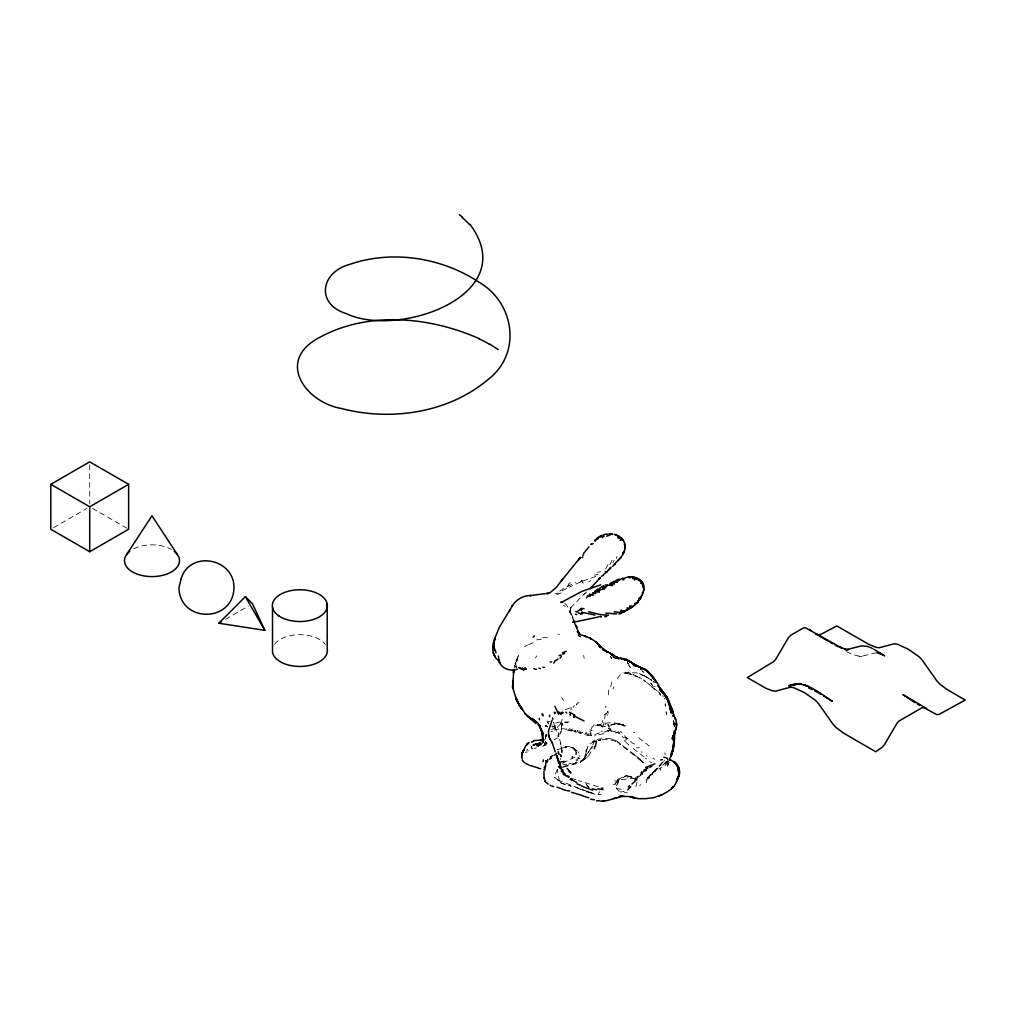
<?xml version="1.0" encoding="UTF-8"?>
<svg xmlns="http://www.w3.org/2000/svg" width="1016" height="1016" viewBox="0 0 1016 1016"><rect width="100%" height="100%" fill="white"/><g stroke="black" fill="none" stroke-linecap="round" stroke-linejoin="round"><path stroke-width="0.75" stroke-dasharray="5 3.75" d="M562.013 752.945L561.353 745.147L559.206 738.251M542.887 746.608L544.728 744.957L545.567 736.041L546.621 734.479M545.338 739.216L546.329 733.044M560.756 759.625L560.794 758.444M668.211 762.483L668.236 761.835M573.481 621.411L572.249 615.772L572.656 616.585C568.884 612.61 569.265 606.666 564.629 603.212M561.924 722.897L561.315 730.656L560.07 734.162M554.939 726.415L553.72 726.275L555.422 726.008L554.431 725.894L552.78 728.282L554.533 729.971L561.302 728.345L566.623 729.399L566.852 727.494M602.298 722.338L602.526 720.56M668.058 761.073L667.563 762.533L668.604 764.603L667.906 762.356M570.928 709.816L571.221 707.733M599.554 732.93L591.744 735.432L588.467 735.47L588.683 733.87M637.096 781.875L635.952 786.854L632.841 787.997M615.036 784.339L616.115 782.257L622.338 777.062M608.279 694.982L608.901 686.968M563.601 700.468L561.607 697.586M514.109 668.083L518.592 654.99L516.776 661.213L516.865 660.425L516.28 668.122M563.207 767.207L579.895 762.673L583.984 759.295L585.153 755.65M561.848 724.472L561.302 726.084L562.038 723.722L561.124 726.11L562.915 723.849L561.391 725.551L567.284 722.249L565.201 722.452L569.989 722.008L558.394 722.185L553.872 723.875M560.934 732.218L561.315 730.656M546.113 734.67L546.278 736.892M515.442 662.737L515.074 664.261L515.264 663.499M605.472 707.72L605.955 705.777M604.736 718.68L605.219 712.318L607.885 711.479L608.381 713.397M545.884 736.168L546.125 735.228M619.417 791.502L616.445 788.568L618.896 779.971L626.821 775.614L631.558 777.316L629.564 776.11L626.999 777.126L624.472 776.44L625.196 775.983M612.038 560.286L608.787 566.966M583.984 759.295L587.959 746.481L583.984 759.295L592.404 746.074L593.928 742.112M546.202 744.436L546.202 742.391M555.498 773.9L557.263 769.595L561.124 767.182M562.115 719.099L560.388 725.233L558.343 726.402M603.999 722.389L603.517 725.932M546.138 745.223L544.525 745.02L544.944 743.814L549.275 741.108M580.746 581.825L581.381 580.161L582.663 581.101L583.057 583.451L580.746 581.825L569.43 587.096M646.201 782.777L646.938 780.86L646.087 780.237L648.132 777.316L649.618 776.948L648.779 778.739L648.132 777.316L647.878 778.815L646.087 780.237L662.661 761.822M559.714 591.096L568.287 585.546L569.15 583.375L572.694 582.054M610.73 686.943L611.886 681.292L610.857 679.26M616.509 785.8L618.896 779.971L633.578 778.269M616.229 558.419L617.042 556.514M612.978 688.924L614.007 686.791M585.584 751.268L586.702 748.919M664.045 760.997L664.439 760.184M608 564.655L605.828 568.795L604.317 569.278M545.389 742.302L545.821 741.464L545.008 743.001M545.224 726.783L545.617 726.021M664.934 765.772L667.982 761.619M612.915 562.483L614.121 560.324M573.265 707.352L574.307 705.485M611.403 731.406L610.07 728.993L608.381 728.637L611.822 729.082L610.07 728.993L608.533 730.961L606.933 730.212L614.591 731.482L615.277 730.288M535.483 657.962L536.677 655.917M588.378 756.234L591.541 750.875L592.404 746.074L582.651 760.387L579.895 762.673L588.378 756.234L586.842 757.53M648.957 777.303L650.773 774.497L647.04 778.116L649.745 775.995L647.89 778.739M615.76 733.26L618.553 731.85L615.76 733.26L619.163 733.133L620.344 731.685L621.525 732.117L626.897 738.645L627.697 738.403L632.422 743.128L634.073 743.522L634.898 746.29M667.144 763.219L667.791 763.118M604.482 714.413L606.679 713.423L607.885 711.479M648.627 776.821L654.99 771.804L656.285 769.696M668.083 760.438L662.216 765.988L666.915 760.755M560.172 782.015L561.721 783.399L571.119 786.143L561.721 783.399L554.622 777.316L558.825 780.428L593.839 794.017L597.814 794.702L599.859 791.578M572.732 730.364L571.157 731.025L570.293 730.402L569.646 728.04L570.624 730.225L572.732 730.364L574.942 731.926L575.945 730.402L578.841 732.727L582.231 732.218L584.556 734.67L588.467 735.47M665.658 762.749L666.458 761.555L665.035 763.473L666.28 762.025M544.525 745.02L546.57 742.264M594.195 724.662L591.515 727.977L591.464 729.552L589.813 729.805L590.525 734.466L591.744 735.432M608.533 730.961L610.07 728.993M663.537 761.784L653.885 772.528L654.99 771.804M622.91 725.297L624.154 726.008L622.91 725.297L623.646 724.357L621.881 724.56M659.295 766.75L660.933 764.87L660.311 765.581M560.591 723.76L557.149 727.57M543.725 745.642L547.141 743.102M583.832 594.512L585.064 593.141L571.449 606.895L570.078 610.705L570.509 608.355L570.56 612.178L570.675 607.543L570.471 611.518L571.462 614.312L570.928 613.372L574.154 619.506M594.741 741.693L589.712 743.763L594.868 739.991M653.58 772.135L654.634 771.03L651.497 773.824L653.58 772.135L652.767 772.795M604.901 724.852L605.879 723.837M620.281 674.84L617.601 677.977L617.893 679.005M584.556 734.67L586.397 732.93L587.616 734.847M651.599 774.497L652.323 773.824M652.005 774.116L653.034 773.151L650.227 775.538M586.638 591.96L584.403 593.877M648.36 778.04L649.618 776.948M585.305 758.825L572.427 764.565L576.821 761.924M616.115 782.257L618.896 779.971L616.064 779.59L620.662 778.459M551.51 729.602L555.333 727.799L552.78 728.282M578.942 758.177L579.793 758.812L577.609 757.809L578.942 758.177L580.365 756.983M561.848 767.702L563.143 766.623M624.281 741.032L627.697 738.403M639.623 785.495L640.791 784.619M658.889 769.099L661.772 767.22M572.605 728.891L570.624 730.225L571.157 731.025M526.796 749.77L527.812 749.11M557.403 737.933L553.999 739.991M610.68 725.297L614.718 724.002L619.849 723.887L623.176 725.449C615.62 721.843 606.819 722.135 599.008 724.713L600.062 724.472L595.198 725.564M562.229 590.779L568.3 587.578M605.612 726.224L602.552 726.973L599.63 725.31L602.259 725.856L596.265 724.268M527.469 645.033L524.662 646.773M53.48 527.698L87.033 508.33M225.539 619.341L248.45 606.107M567.334 586.562L575.805 582.524M626.999 777.126L631.228 776.44M570.167 707.796L565.137 709.727M568.287 585.546L569.278 585M574.967 757.072L560.794 763.968L566.636 764.426M588.899 581.685L590.779 580.707M533.959 748.868L536.397 747.687M582.231 732.218L579.692 733.349L583.705 732.384L586.397 732.93M595.833 576.453L582.663 581.101M610.807 724.992L611.911 724.522M624.472 776.44L626.821 775.614L636.778 779.526M556.819 749.884L568.515 746.303L572.16 747.306L577.355 751.395M561.251 592.899L556.705 594.639M575.031 749.3C570.611 745.541 564.337 747.281 559.422 748.982M563.715 766.255L575.285 763.232M613.334 784.543L615.836 783.768M593.344 741.705L595.185 741.134M593.7 741.807L595.833 741.185M528.574 644.589L534.429 642.404M598.157 740.626L600.875 739.915L598.653 740.372C606.361 738.797 613.867 739.356 619.976 744.207M603.872 733.59L594.589 735.813M597.637 572.338L600.583 571.703M576.072 760.565L578.358 760.006M608.66 730.91L601.561 732.676M558.508 593.077L555.523 593.585M545.401 743.737L546.418 743.522M568.884 763.88L571.055 763.422M596.976 739.635C604.05 737.73 612.394 737.502 618.439 742.315L616.547 741.007M600.989 731.33L602.348 731.05M614.718 724.002L612.864 724.357L614.82 724.421M623.684 672.91L636.461 672.808L644.703 675.907L651.701 680.314L649.719 679.056L651.65 680.275L650.748 679.64M876.452 652.678L860.946 656.399M601.586 726.427L602.336 726.288M598.005 574.548L594.538 575.132M653.758 686.562L655.13 686.435M618.693 724.065L619.849 723.887L616.75 723.925L620.941 724.611L620.217 724.408M620.37 792.023L624.141 791.464M624.98 673.202L627.253 672.948L624.916 673.214L628.002 673.443L626.656 673.265L640.169 677.786L632.485 674.167L634.136 675.665L633.311 674.942M541.287 639.293L536.689 639.839M627.964 672.795L629.679 672.655M617.029 780.123L618.896 779.971M597.814 794.702L601.243 794.461M639.381 747.852L636.486 747.662M579.196 702.869L577.393 702.958L576.656 704.99L575.894 702.602M575.97 759.219L577.723 759.168M526.796 750.913L528.46 750.888M551.04 731.533L552.755 731.507M596.024 725.183L599.25 725.297L597.675 725.17M546.773 721.233L549.821 721.398M574.332 730.377L575.945 730.402M846.506 651.612L852.564 654.622L860.4 656.374M574.942 731.926L578.104 731.99L577.545 730.428L578.841 732.727M624.357 792.709L627.494 792.785M859.155 656.349L862.178 656.425M542.62 637.438L548.881 637.832M525.297 752.183L526.847 752.234M626.542 737.883L623.43 737.743L619.163 733.133M567.36 730.123L570.293 730.402L566.623 729.399M616.445 788.568L624.573 789.584M557.898 634.187L559.359 634.428M593.204 793.178L585.381 791.693L593.204 793.178L580.263 789.216M624.116 725.716L625.551 725.983M590.918 730.098L592.074 730.352L589.813 729.805M614.629 780.783L617.233 781.368M516.954 667.131L514.299 665.455L516.369 668.414L516.153 667.245M598.272 786.727L578.32 780.58M565.226 746.608L566.395 746.925M611.035 738.835L613.461 739.635M598.551 725.208L599.77 725.602M571.424 778.281L576.021 779.805M575.78 787.591L584.962 790.651M642.43 675.005L646.659 677.088L644.703 675.907M639.013 673.506L641.274 674.421M621.094 724.548L622.262 725.018M597.459 724.738L598.665 725.246M563.575 605.511L565.391 606.285M633.616 732.142L634.683 732.638M644.03 756.907L630.682 746.493M630.606 776.795L631.558 777.316M645.516 758.38L646.468 758.914M572.16 747.306L574.865 749.249L571.106 746.887L574.065 748.779M649.478 746.214L636.08 735.774M92.392 508.33L127.292 528.472M646.328 755.523L647.268 756.069M554.685 727.621L551.777 725.754L553.237 728.282M643.192 679.793L645.922 681.812L639.229 677.177M651.497 762.838L649.732 761.606M614.591 731.482L616.153 732.625M618.249 742.264L617.398 741.642L638.569 757.771L642.353 761.86L619.315 743.636M622.402 745.515L623.253 746.15M633.159 754.024L636.448 756.653M574.865 749.249L574.027 748.614L576.618 750.659M641.223 751.777L642.074 752.412M590.525 734.466L589.686 733.831L591.058 734.301L590.931 733.196M657.428 691.159L645.084 681.126M652.628 680.987L654.393 682.384L653.504 681.647M653.009 757.987L654.545 759.358M640.334 669.239L641.223 669.976M545.655 725.322L547.433 726.961L545.109 724.446M658.343 691.858L659.168 692.645M640.486 668.998L641.299 669.773M662.381 695.769L663.194 696.557M627.456 662.699L628.955 664.286L627.456 662.699L628.282 663.486M625.145 741.667L629.082 745.134M641.439 760.806L640.69 760.07L643.738 763.435L641.528 760.971M573.011 747.941L576.135 751.967L576.872 754.164L576.135 751.967L576.085 754.723L575.234 750.138L573.964 748.462M579.031 730.58L580.631 732.206M642.087 670.611L643.471 672.325L642.798 671.5M561.962 728.663L561.302 728.345M651.065 683.666L652.437 685.406L649.884 681.673L651.751 684.543M589.051 787.819L585.203 782.866L588.759 787.451M578.104 752.132L578.726 752.97M559.448 781.279L557.263 769.595M570.675 613.766L569.544 611.95M664.464 698.284L665.086 699.262M668.68 761.555L669.239 762.546M579.107 755.32L579.628 756.247M581.381 580.161L583.057 583.451M556.476 731.215L553.669 722.617M667.461 763.842L668.033 765.353M606.679 713.423L607.403 715.556M664.693 752.831L665.34 754.952M673.468 720.293L674.281 724.611M672.922 714.972L673.214 716.242M560.984 745.884L561.454 748.817M667.067 764.642L667.385 766.166M553.771 721.932L554.126 725.551M584.124 658.393L583.692 655.333M515.95 664.413L515.582 661.924M673.964 723.367L674.205 724.827L673.697 720.42M560.464 742.963L560.692 744.436M660.438 768.21L660.743 770.382M573.532 618.922L573.557 620.624M89.713 464.947L89.713 503.682M133.629 548.869A27.521 15.888 0 0 1 171.437 549.466M274.612 644.246A27.521 15.888 0 0 1 300.241 634.683A27.521 15.888 0 0 1 325.387 644.652M548.424 723.202L548.424 723.976L547.573 722.084L548.424 723.202M561.861 750.519L561.835 752.107L561.784 749.706L561.861 750.519M561.518 728.307L561.353 729.894L561.518 728.307M532.371 748.055L531.978 749.198L531.508 746.328L532.371 748.055M516.585 659.676L516.28 660.451L518.071 656.641L516.585 659.676M658.292 767.918L655.561 769.798L658.292 767.918M563.829 761.136L557.822 762.521L566.712 761.428L563.829 761.136M619.925 724.141L618.617 723.798L619.9 724.154M631.863 674.637L629.755 673.532L631.825 674.713M647.751 677.672L646.773 677.088L648.602 678.396L647.751 677.672M643.395 762.559L641.604 761.124L643.395 762.559M654.609 689.229L653.682 688.543L654.609 689.229M652.856 687.768L651.294 686.206L652.856 687.768M630.301 667.322L628.879 665.645L630.301 667.322M611.67 658.33L610.476 656.476L611.67 658.33M660.095 694.207L659.663 692.925L660.4 695.236L660.095 694.207M665.455 705.079L665.074 703.77L665.645 706.171L665.455 705.079M673.062 716.483L672.859 715.239L673.062 716.483M674.345 726.859L674.014 724.281L674.345 726.859M666.394 714.426L666.204 711.759L666.394 714.426"/><path stroke-width="1.5" d="M544.385 778.345L544.398 777.57L544.449 779.234M625.196 546.037L624.827 548.843M671.132 754.571L671.157 752.97M614.261 534.238L617.258 535.686C627.38 539.115 626.999 552.133 619.735 558.317M673.545 734.873L674.103 733.603L672.63 738.581C675.526 732.231 678.167 725.043 675.234 718.134L675.551 719.341L670.839 706.565L673.341 713.423C670.293 704.812 667.918 694.677 659.93 689.216M558.724 733.133L558.33 736.448M629.666 607.809L629.768 605.854M494.119 642.772L493.751 647.446L494.576 650.545M594.5 748.678L594.601 746.798M596.049 591.464L597.484 589.039L597.497 591.706L599.275 591.82L599.389 590.029L598.31 589.636L597.497 591.706L596.049 591.464L595.503 593.42L592.785 592.823L592.061 594.855L590.626 594.601L590.093 596.544M596.43 740.918L595.44 746.176M516.509 699.808L512.61 687.273L513.804 669.62M493.89 645.897L493.751 647.446L494.246 639.635L499.351 627.291L512.445 605.701L511.962 606.489C515.709 599.846 522.986 595.389 530.682 595.49L529.908 595.617L548.678 593.204L547.18 593.725L550.101 592.645L556.362 587.337L562.521 579.399L561.251 581.076M540.995 744.931L541.096 743.598M676.262 728.853L676.478 726.364M635.368 778.116L634.911 781.444L631.952 784.009M513.182 681.952L513.334 680.403L512.94 683.476L513.296 681.165L513.067 682.701M626.3 610.527L631.8 607.39L634.632 605.053L634.81 603.479L638.061 601.955L641.744 595.401M495.821 652.869L495.922 652.069M614.109 611.797L620.712 612.61L621.094 610.057L622.948 612.229L625.119 611.188M545.173 768.464L546.176 760.667L547.459 761.111L547.218 762.19L546.176 760.667M638.861 776.834L638.988 776.034M558.813 711.886L558.432 714.235L559.981 712.635L560.756 713.524L562.229 712.089L563.207 712.673L560.794 714.375M674.713 732.498L674.205 745.731L672.097 752.551L673.316 749.503M605.091 585.064L610.362 585.343L611.822 582.676L613.88 581.406L616.966 582.181L617.36 579.818L619.315 579.095M543.89 771.233L544.106 778.027M547.459 761.111L547.802 759.346M521.665 754.647L522.415 752.386L521.818 753.897M672.96 750.354L669.811 758.787M673.125 748.462L673.329 747.535L671.639 753.999L672.732 748.754M642.823 586.892L642.43 583.362M673.506 735.406L673.849 734.035M599.389 590.029L604.558 588.721L605.066 586.753L606.463 586.88L607.365 585.013M636.486 780.097L637.413 776.58M542.989 761.708L543.458 759.904M672.338 752.196L672.097 753.085L672.719 750.799M626.707 609.816L630.619 607.86L631.215 605.714M522.122 753.123L525.882 745.655L529.184 742.455M673.024 747.852L674.002 740.499L672.783 749.91M674.04 732.041L674.446 730.682M611.048 583.349L612.75 585.559L610.362 585.343L610.121 583.159L614.147 583.832L614.807 581.635L617.36 579.818L618.058 580.669L616.966 582.181M640.893 597.7L639.089 598.78L640.029 599.148L643.217 592.557L642.252 593.115L643.852 590.182L643.382 584.111C640.08 577.52 630.606 574.739 624.332 578.396L622.643 578.282L618.058 580.669M552.399 755.447L549.618 759.219M678.421 776.694L677.583 778.866C682.727 771.398 677.469 762.025 669.544 759.638L670.573 760.133L669.506 759.6M624.624 543.738L624.319 544.639L625.094 544.792M494.614 640.448L495.198 638.886C490.906 645.744 492.087 656.374 499.085 661.035M586.803 597.878L587.515 595.808M552.005 720.319L548.45 731.05L548.881 736.575L548.373 734.974M677.913 778.015L678.701 775.818L676.554 781.533M643.407 771.931L644.157 769.925L647.941 768.083M574.586 715.124L573.773 717.271L574.586 715.124L571.741 713.435M605.066 586.753L603.796 586.384L602.933 588.632L603.174 585.94L599.186 588.645M559.714 767.245L560.464 765.315L558.533 766.813L562.635 769.963L563.562 774.751M640.575 775.437L641.744 771.766L642.404 773.989M677.101 780.212C674.942 787.578 667.88 792.035 661.264 794.969L661.937 794.677L653.567 797.712L645.897 798.639L638.188 798.678L630.961 796.569L635.648 798.271L628.536 796.544L622.275 796.353L624.027 796.353M598.424 537.235L597.103 538.264L604.888 534.2L612.635 534.226M540.017 742.404L539.852 744.068L538.061 745.871L536.753 745.515M634.632 605.053L637.07 603.06L637.959 600.951M588.709 596.265L589.661 594.004M494.703 639.648L495.427 638.15M509.524 611.111L509.93 610.286M643.852 590.182L643.382 584.111L642.239 582.181L638.493 580.352L638.111 578.79L636.397 579.45L636.994 578.244L632.714 578.688L633.793 577.164L634.365 578.028M638.493 580.352L639.039 579.272M595.287 541.185L596.354 539.077L597.941 538.912M493.903 641.248L494.297 640.461M624.027 611.937L624.713 610.68L627.443 610.019M593.966 593.179L595.262 590.804L595.503 593.42M553.771 663.118L555.13 660.794L558.038 659.181M561.861 580.263L580.403 557.327M594.665 540.677L595.338 539.623M126.556 554.622L151.981 515.772L177.406 554.622M634.606 580.072L635.991 578.028L636.397 579.45M588.924 546.951L583.565 553.39M560.045 658.152L561.429 656.196M581.127 610.502L582.74 608.406L584.022 608.724M620.84 557.721L614.147 564.248M578.51 559.765L579.869 558.089L578.587 559.575M581.406 608.266L577.037 611.873L575.767 611.619M590.093 588.721L600.456 577.596L598.97 578.866L599.745 578.193M610.756 568.249L607.72 570.763M578.18 612.889L580.644 613.727L582.206 611.962M637.07 603.06L638.061 601.955M627.736 789.851L630.72 786.702M554.114 755.587L556.819 753.237M554.495 713.715L555.562 712.597L554.177 712.292M544.182 767.601L545.541 766.166M533.146 637.172L534.454 635.826M218.796 623.227L245.377 596.646L252.501 603.771L264.833 630.352L218.796 623.227L221.488 621.678M633.692 605.803L630.555 607.924M590.855 544.5L591.591 543.789M666.293 757.936L667.182 758.495M628.32 786.917L629.59 785.698M615.582 563.791L612.699 566.318M609.283 568.681L610.984 567.195M562.635 769.963L561.188 771.22L564.109 772.897L564.871 775.144L569.049 777.265M543.928 739.826L542.43 742.15L543.065 739.826L542.607 743.001L542.265 731.901L538.861 724.814M531.406 742.074L533.692 741.21M572.77 622.389L574.624 621.055L573.341 621.919M642.239 582.181L640.728 583.235L642.29 583.006M538.061 745.871L540.385 744.322M50.8 484.315L89.713 461.848L128.626 484.315L128.626 529.247L89.713 551.713L50.8 529.247L50.8 484.315L89.713 506.781L128.626 484.315M582.701 555.269L583.667 554.723M562.762 654.304L564.642 653.263M639.356 599.897L638.34 600.443L639.559 599.821M603.504 574.51L607.479 571.487L605.384 571.729M659.181 795.972L660.743 795.172M601.294 576.389L603.428 575.297M644.601 771.182L646.455 770.242M649.783 767.283L651.726 766.343M562.407 652.856L566.153 651.32M620.662 613.41L621.779 612.915M542.595 740.512L543.674 740.029M581.812 557.441L582.917 556.971M606.704 536.156L610.298 534.899M654.85 763.867L645.668 767.461M600.088 536.067L601.523 535.47M591.845 544.17L593.001 543.687M602.425 536.765L604.266 536.029M639.089 598.78L640.436 598.246M622.554 796.353L606.311 800.735L600.913 801.23M576.326 621.652L599.059 616.864M613.423 798.5L616.229 797.509M618.858 614.07L620.154 613.626M629.133 577.863L632.308 576.999M559.194 655.498L560.959 654.964M600.824 584.848L581.876 591.401L561.315 602.437L562.762 602.069L560.87 602.234L562.458 602.285M521.5 668.312L526.313 669.328L524.878 667.804L525.082 668.846M517.296 669.176C509.575 671.919 499.478 667.918 498.615 659.067M604.355 800.989L602.552 801.294M620.712 612.61L622.948 612.229L623.164 610.705L624.713 610.68M599.796 800.646L596.633 800.849M660.717 759.917L662.356 759.65M604.736 616.687L606.831 616.369M533.667 740.601L543.128 740.004M795.376 684.873L788.708 685.813C805.104 678.98 819.569 693.598 832.46 701.37L823.544 695.82M569.798 790.956L567.157 790.727M550.126 661.949L551.574 661.873M541.934 740.232L540.258 740.308L542.481 740.27M626.808 608.013L628.218 607.974M539.293 768.655L540.728 768.642M616.712 613.893L605.815 613.181M622.706 579.806L624.014 579.806M876.998 652.691L878.23 652.717M611.403 534.175L609.651 534.111L612.064 534.226M600.964 536.854L603.098 536.956M560.4 788.289L556.933 787.184M574.154 621.932L575.221 621.995M588.848 797.865L582.168 795.693M616.077 657.517L613.207 657.238L626.034 659.003L637.629 666.305M594.5 799.795L590.664 799.211M601.51 788.2L602.882 788.276M592.061 594.855L593.738 595.008M582.168 795.452L571.614 792.34M597.649 788.835L602.971 789.61M542.976 667.245L544.297 667.41M614.553 657.365L616.775 658.012M608.419 615.29L600.265 614.566L588.709 611.759M617.665 537.807L621.322 538.391L622.186 538.823L620.166 540.182L621.932 539.737L623.443 540.588M663.842 757.339L665.201 757.555M623.418 659.511L624.751 659.727M866.966 646.341L861.53 645.884L846.023 649.795L848.512 649.605L844.944 649.288L846.188 649.554L839.051 646.646L841.54 647.929L805.701 627.888A15.773 9.106 -60 0 0 803.212 628.053L790.791 635.229A15.773 9.106 -60 0 0 788.302 637.934L775.868 659.079A15.773 9.106 -60 0 1 773.379 661.784L747.281 677.596L766 688.315L772.249 690.74A27.089 15.634 60 0 0 775.818 691.07L790.08 687.324A27.089 15.634 60 0 1 793.648 687.654L804.355 692.569L815.048 700.011A27.089 15.634 60 0 1 818.617 703.796L832.891 724.027A27.089 15.634 60 0 0 836.46 727.812L843.597 733.146L875.69 751.738L881.913 747.408A15.773 9.106 -60 0 0 884.403 744.703L896.823 723.57A15.773 9.106 -60 0 1 899.312 720.852L921.69 707.936A15.773 9.106 -60 0 1 924.179 707.771L936.612 714.553A15.773 9.106 -60 0 0 939.089 714.4L965.2 700.062L946.467 689.153L940.232 684.378A27.089 15.634 60 0 1 936.663 680.593L922.388 660.362A27.089 15.634 60 0 0 918.832 656.577L908.126 649.135L897.42 644.22A27.089 15.634 60 0 0 893.851 643.89L879.589 647.636A27.089 15.634 60 0 1 876.021 647.306L868.883 644.411L836.778 625.92L820.623 634.517A15.773 9.106 -60 0 1 818.134 634.67L815.645 633.87L828.675 641.363M595.071 615.074L583.375 612.572L581.927 614.045L580.644 613.727M592.62 788.861L596.456 789.788M618.96 536.067L615.315 534.606M634.035 665.785L635.33 666.102M538.658 768.071L529.882 765.416M575.462 614.185L576.758 614.502M624.688 659.651L625.983 659.994M620.598 658.495L621.805 658.812M536.359 669.442L533.895 668.68M592.696 790.156L583.578 786.854M581.495 635.089C589.039 637.019 596.43 640.88 600.888 647.497L598.64 645.008L607.339 651.955L602.386 649.288L606.514 651.383L605.447 650.837M620.865 658.419L622.071 658.774M566.052 790.385L561.505 788.924M617.868 658.508L619.15 658.914M539.013 668.16L540.283 668.566M867.588 646.506L869.378 647.09M552.12 786.079L553.618 786.625M576.961 783.806L580.466 785.228M570.116 779.348L572.478 780.288L570.954 778.459M627.215 660.552L628.307 660.972L627.139 660.514M633.73 664.299L632.562 663.816L646.709 670.344M879.323 653.225L881.101 653.936L878.078 652.704L881.101 653.936M637.54 666.267L646.392 670.166L652.412 676.758M518.808 667.969L523.875 670.027L522.554 668.096M629.209 576.694L630.796 577.342M634.619 664.769L635.775 665.251L632.612 663.651L645.401 669.849L649.478 673.494L646.316 670.458L647.624 671.043L652.92 676.643L656.438 682.333L653.072 677.697L653.771 678.459M590.842 638.645L589.686 638.162L590.766 638.62M808.698 688.023L812.33 689.572M605.587 650.888L608.648 652.412M631.825 797.166L633.032 797.687M607.67 651.866L618.096 657.835M479.158 338.633C428.739 316.192 365.379 310.591 316.281 339.268C276.593 362.839 306.819 402.59 341.211 408.445C390.754 421.462 448.361 413.08 488.125 379.438C522.186 353.479 514.477 302.539 478.866 282.118C441.566 257.416 392.036 249.682 349.529 264.439C320.408 272.263 315.57 304.343 346.621 313.728C398.094 338.328 522.859 295.377 470.014 224.371M870.61 647.611L872.401 648.449M624.523 659.613L625.602 660.146M573.57 780.809L574.637 781.329M879.856 653.428L884.669 655.815L873.646 649.173M528.714 764.934L525.285 763.194M633.641 664.261L634.708 664.807M612.991 654.761L612 654.253L614.02 655.396L613.067 654.799M618.033 657.771L617.042 657.263L618.173 657.835M619.392 537.324L621.322 538.391M814.616 690.778L817.004 692.087M574.65 716.229L583.997 720.954M581.533 785.774L582.524 786.321M601.167 616.903L600.227 616.369L600.774 616.763M644.817 669.125L645.757 669.684M536.359 722.249L531.851 718.325L536.702 722.185M519.214 667.512L520.421 668.198M818.185 692.734L820.572 694.106M575.678 781.863L576.682 782.434M829.97 642.112L832.561 643.611M835.165 645.109L837.755 646.608M926.668 708.584L902.932 694.601L915.048 702.678M489.204 343.878L498.323 349.517M917.473 704.113L919.848 705.51M550.088 785.216L551.002 785.762M635.102 665.315L629.679 661.441L636.067 665.988M610.641 653.656L612.407 655.041L609.714 653.161L613.232 655.841L609.689 652.996L611.594 654.24M537.909 724.738L539.839 725.97L538.925 725.208M809.435 629.437L811.924 631.279M579.272 634.124L577.304 631.444L580.403 634.657M529.158 717.563L531 718.845L524.929 713.423L525.958 714.68M578.46 635.267L580.327 636.575M548.132 784.073L544.97 781.418M530.149 718.248L526.644 715.455L536.004 723.519M538.988 725.348L539.839 725.97M614.794 657.377L615.721 658.063M631.533 662.762L633.324 664.096M567.944 775.868L568.795 776.503M578.548 633.374L579.463 634.073L574.65 623.341M459.41 214.706L462.61 217.259M543.941 769.226L545.122 770.153M596.532 642.506L598.792 644.97L595.63 641.782L597.294 643.242M524.447 762.559L522.3 760.362M611.645 654.368L612.457 655.104M569.011 771.195L570.916 772.922L567.22 768.464M565.823 712.114L566.661 712.889M657.657 685.635L661.581 689.661L664.413 694.69L661.162 691.515M569.366 712.254L570.776 712.813L569.887 714.565L570.509 715.353M647.23 671.17L652.221 677.062M659.549 689.889L660.349 690.702M652.971 677.913L655.218 680.466M654.126 678.739L653.428 677.837L658.089 684.149L661.073 690.613L663.88 693.979L660.095 688.518L664.591 694.741M640.512 580.276L641.54 581.444M525.31 713.892L518.224 703.047L519.328 704.939M560.197 763.689L557.67 759.727L556.73 755.472M639.267 598.145L640.029 599.148M537.705 722.808L538.429 723.76M521.183 707.746L522.516 709.524L519.176 704.875L521.183 707.746L519.9 705.853L520.484 706.717M550.367 739.788L549.529 738.162L552.475 743.102L552.133 742.328L555.219 751.942M520.954 707.492L521.653 708.482L520.344 706.603L522.211 709.409L521.538 708.317M654.685 679.666L655.269 680.555L654.075 678.675M540.271 727.837L542.544 733.476L542.823 741.362L542.76 737.425M560.73 755.536L561.505 756.717L560.26 754.736M539.001 724.878L539.674 725.919M495.554 651.332L493.814 646.659M575.907 625.373L577.075 627.317M516.827 700.596L516.179 699.008L519.405 705.396L515.938 697.497L516.979 700.608M540.817 728.663L542.722 735.863M667.741 699.287L663.181 692.95L668.757 701.459L671.246 713.042L667.576 699.338M518.439 703.783L518.986 704.71M245.377 596.646L264.833 630.352M564.782 773.608L565.95 775.653M679.298 768.629L678.205 766.635M665.874 696.57L666.445 697.611M517.957 702.932L516.141 698.259M549.935 738.962L548.64 735.787M667.283 758.368L667.804 759.397M499.021 659.117L499.402 659.879M660.54 689.432L661.035 690.423M666.953 698.665L667.448 699.668M559.956 764.286L557.454 757.72L558.762 763.422M671.639 711.467L672.135 712.508M672.109 712.699L671.119 710.463M608.025 724.624L609.143 726.986M544.881 780.199L545.325 781.177M598.31 589.636L599.275 591.82M671.906 708.584L672.757 710.819M516.42 699.059L516.725 699.872M554.838 706.171L558.292 713.461M552.526 717.918L553.009 719.264M667.855 701.002L668.249 702.094L667.893 700.811M671.043 706.603L671.424 707.707M558.254 751.421L558.952 754.355M521.602 756.844L522.249 759.054M603.796 586.384L604.558 588.721M556.666 755.244L557.174 756.831M493.344 652.78L493.801 654.317M498.259 656.018L498.704 657.568M560.705 766.229L561.264 768.553M541.985 713.778L542.315 715.188M620.281 538.188L620.56 539.648M618.49 559.638L618.592 560.489M549.529 715.175L549.72 716.699M539.305 718.299L539.471 719.773M613.88 581.406L614.147 583.832M550.761 756.768L550.901 758.495M522.008 755.129L522.059 756.463M542.963 714.324L543.027 715.874M572.376 756.602L572.402 758.139M327.203 603.86L327.203 648.792A27.521 15.888 0 0 1 302.933 666.356A27.521 15.888 0 0 1 272.517 652.348L272.517 607.416M89.713 506.781L89.713 551.713M174.231 551.358A27.521 15.888 0 0 1 170.396 572.503A27.521 15.888 0 0 1 133.566 572.503A27.521 15.888 0 0 1 129.731 551.358M462.14 217.526A75.336 51.626 12.4 0 1 469.544 224.549M479.006 338.772A130.48 81.636 7.8 0 1 489.039 344.005M678.523 769.557L678.637 772.592L677.418 765.937L673.748 761.759C676.567 761.759 679.107 770.992 678.358 768.223L678.523 769.557M673.151 735.724L673.748 742.328L673.151 735.724M512.661 685.762L512.61 686.524L512.801 684.238L512.686 688.048L512.661 685.762M513.537 671.919L513.486 672.681L513.677 670.382L513.474 671.906M674.573 731.914L673.545 736.625L674.573 731.914M672.465 737.972L672.262 738.886L672.91 736.575L672.465 737.972M679.171 773.925L678.078 777.532L679.171 773.925M181.039 579.069L178.943 587.667C179.603 623.1 233.312 623.1 233.972 587.667C234.175 557.759 189.23 549.999 181.039 579.069M671.995 753.605L671.157 755.815L671.995 753.605M677.164 779.678L676.847 780.555L677.697 778.37L677.164 779.678M677.862 777.913L677.355 779.221L678.193 777.037L677.862 777.913M523.672 750.125L522.618 752.399L523.672 750.125M624.332 551.167L622.935 553.225L624.332 551.167M527.342 743.979L526.517 744.83L528.32 743.077L527.342 743.979M673.532 786.74L671.678 788.48L673.532 786.74M536.181 743.903L533.108 745.071L539.623 743.369L536.181 743.903M793.979 684.543L790.41 685.521L797.001 684.06L793.979 684.543M621.284 796.1L619.379 796.506L621.284 796.1M801.192 684.174L798.779 683.971L801.192 684.174M586.283 636.676L585.102 636.232L586.283 636.676M807.161 686.016L803.592 684.695L808.406 686.524L807.161 686.016M630.707 662L629.564 661.454L630.707 662M631.889 797.344L630.911 796.862L631.889 797.344M607.631 651.98L606.641 651.447L607.695 652.018M633.476 664.261L631.685 662.953L633.476 664.261M675.361 763.168L674.497 762.457L677.532 765.747L675.361 763.168M675.488 763.156L674.649 762.394L675.424 763.156M675.513 763.194L674.675 762.432L676.262 763.994L675.513 763.194M600.646 647.535L599.123 645.935L600.646 647.535M495.186 656.692L494.119 655.104L495.186 656.692M521.322 707.809L518.77 704.012L521.322 707.809M540.347 727.773L539.725 726.669L540.347 727.773M666.598 696.785L666.064 695.82L666.598 696.785M663.727 693.814L663.232 692.823L663.727 693.814M669.836 705.244L669.442 704.088L669.811 705.193M499.732 662.965L499.135 660.654L499.732 662.965M676.453 724.141L676.326 723.062L676.504 725.386L676.453 724.141M542.519 732.727L542.468 731.926L542.607 734.276L542.519 732.727M278.994 616.001A27.521 15.888 0 0 0 325.831 610.883A27.521 15.888 0 0 0 294.742 590.029A27.521 15.888 0 0 0 278.994 616.001"/></g></svg>
